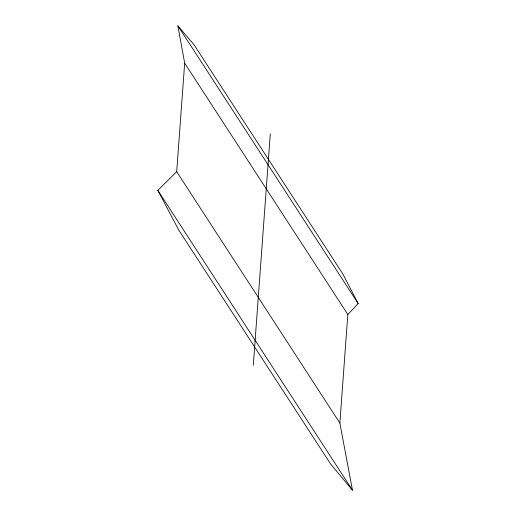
<?xml version="1.0" encoding="UTF-8"?>
<svg xmlns="http://www.w3.org/2000/svg" width="516" height="516" viewBox="0 0 516 516"><rect width="100%" height="100%" fill="white"/><g stroke="black" fill="none" stroke-linecap="round" stroke-linejoin="round"><path stroke-width="0.77" d="M176.704 171.718L184.676 63.152L177.859 25.8L193.997 44.692L342.837 273.983L358.188 303.595L347.829 314.496L339.857 423.055L352.454 490.2L330.492 463.832L178.788 230.13L157.812 190.352L176.704 171.718L339.857 423.055M253.292 365.334L270.294 133.818M177.859 25.8L358.188 303.595M184.676 63.152L347.829 314.496M157.812 190.352L352.454 490.2"/></g></svg>
